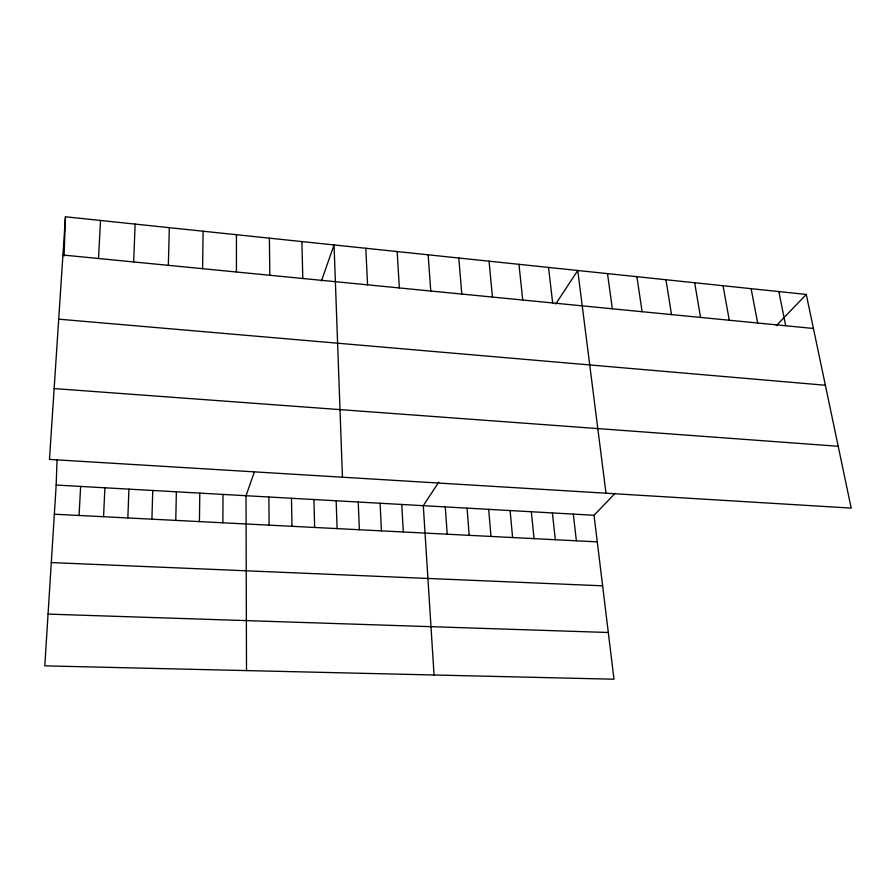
<?xml version="1.0" encoding="UTF-8"?>
<svg xmlns="http://www.w3.org/2000/svg" width="896" height="896" viewBox="0 0 896 896"><rect width="100%" height="100%" fill="white"/><g stroke="black" fill="none" stroke-linecap="round" stroke-linejoin="round"><path stroke-width="1.34" d="M236.421 272.003L236.443 234.707M222.869 522.794L223.014 494.424M202.597 268.688L203.09 231.213M199.427 521.606L199.797 493.114M175.773 520.397L176.378 491.803M168.347 265.339L169.333 227.674M151.917 519.187L152.757 490.47M615.138 493.304L594.037 515.267L613.995 679.213L44.8 665.862L56.179 485.05L57.053 459.626M64.086 255.965L65.442 216.787L806.277 294.448L851.2 508.11L49.482 459.413L65.442 216.787M127.848 517.955L128.934 489.138M133.661 261.946L135.139 224.09M103.566 516.723L104.888 487.782M98.515 258.507L100.509 220.461M79.061 515.48L80.64 486.416M254.33 472.069L246.03 495.712L246.501 670.589M321.395 281.019L334.051 244.944L342.451 477.21M438.771 482.115L423.293 505.669L434.056 674.99M555.733 304.002L577.752 270.491L605.998 493.214M776.306 325.629L806.277 294.448M48.059 614.107L608.306 632.498M51.296 562.576L602.627 585.816M54.342 514.214L597.274 541.856M56.179 485.05L594.037 515.267M54.141 388.573L838.197 446.275M58.71 319.166L825.373 385.258M62.933 255.024L813.434 328.474M778.859 291.57L785.702 325.763M751.117 288.669L757.658 323.019M723.061 285.723L729.277 320.242M694.68 282.755L700.56 317.43M665.963 279.742L671.507 314.586M636.899 276.696L642.107 311.707M607.499 273.616L612.349 308.795M548.531 267.434L552.653 302.949M573.306 514.102L576.374 540.792M552.418 512.926L555.296 539.717M518.963 264.331L522.715 300.026M531.35 511.739L534.05 538.63M489.059 261.195L492.43 297.058M510.093 510.552L512.613 537.544M488.667 509.342L490.997 536.446M458.797 258.026L461.776 294.056M467.062 508.133L469.202 535.338M428.165 254.811L430.752 291.021M445.267 506.912L447.216 534.218M397.174 251.563L399.347 287.952M401.778 504.459L403.323 531.978M380.094 503.25L381.438 530.869M365.803 248.27L367.562 284.838M358.221 502.018L359.363 529.738M336.157 500.774L337.098 528.606M313.914 499.531L314.642 527.464M301.907 241.573L302.803 278.499M291.48 498.266L291.995 526.31M269.382 238.168L269.819 275.274M268.856 497L269.147 525.157"/></g></svg>
